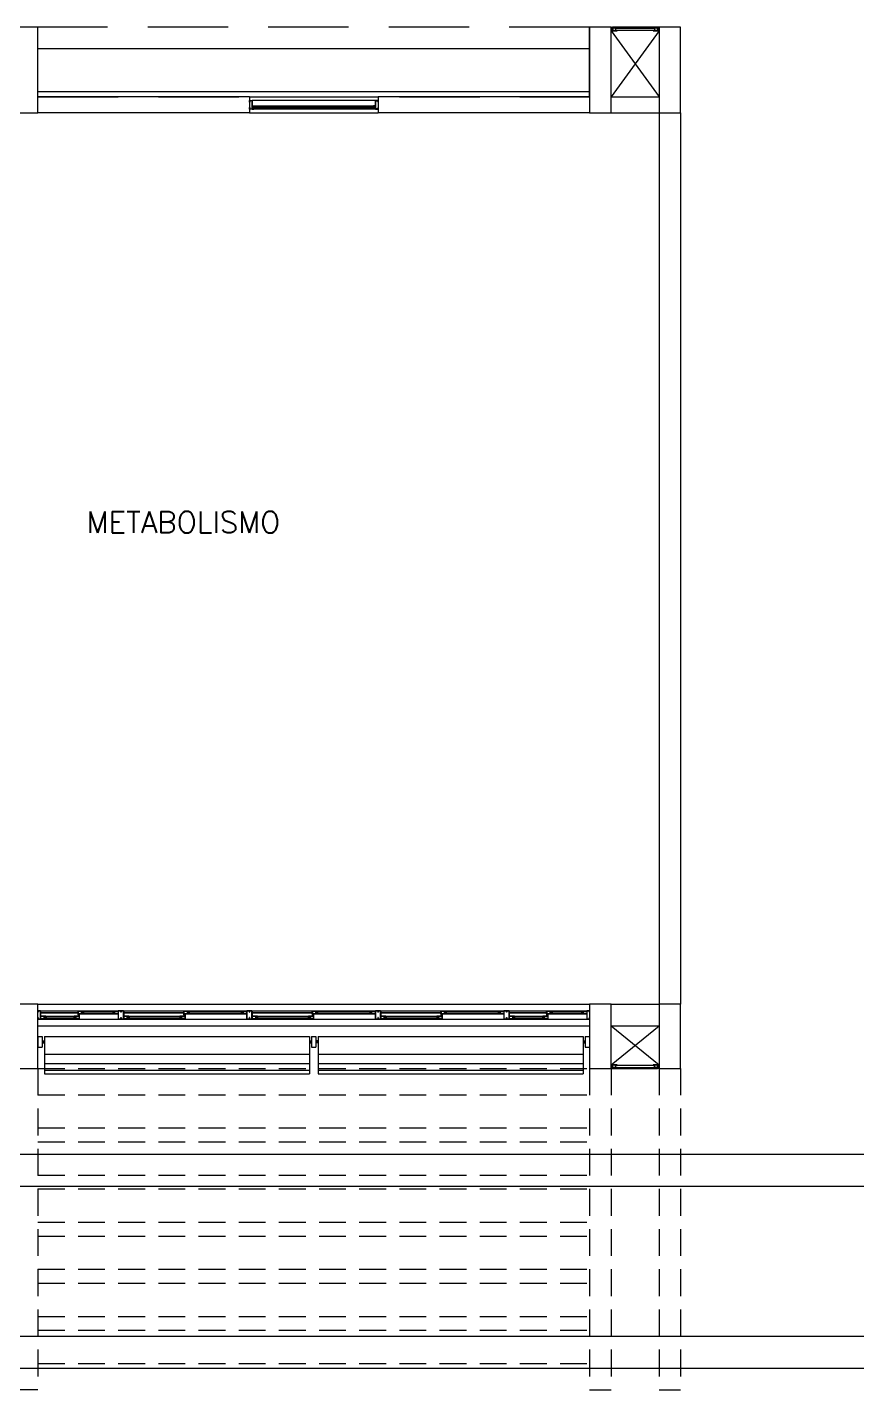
# Model space of a CAD drawing. Header units: millimetres. Extents: x 2801 to 3319, y 1187 to 1422.
# Drawn here: x 3082.27 to 3090.02, y 1310.75 to 1323.47 of the extents above; entities that cross this region are included whole.
import ezdxf

# ---------------------------------------------------------------- set-up
doc = ezdxf.new("R2010")
doc.units = ezdxf.units.MM
doc.linetypes.add('DASHDOT2', pattern=[0.5, 0.25, -0.125, 0, -0.125])
doc.linetypes.add('HIDDEN', pattern=[0.375, 0.25, -0.125])
for name, color, linetype in [('AR-ALV', 2, 'Continuous'), ('AR-BRISES', 1, 'Continuous'), ('AR-CALÇADA', 1, 'Continuous'), ('AR-CORRIMAO-V', 2, 'Continuous'), ('AR-DASH', 1, 'DASHDOT2'), ('AR-ESCADA', 2, 'Continuous'), ('AR-ESQ', 1, 'Continuous'), ('AR-ESTC', 3, 'Continuous'), ('AR-PEITORIL', 1, 'Continuous'), ('AR-PERGOLAPROJ', 1, 'HIDDEN'), ('AR-PISO', 1, 'Continuous'), ('ar-podotactil', 1, 'Continuous'), ('AR-PROJ', 1, 'HIDDEN'), ('AR-SHAFT', 1, 'Continuous'), ('AR-TXTCONG', 2, 'Continuous'), ('BR-LINHAS', 1, 'Continuous'), ('BR-MONTANTE', 242, 'Continuous'), ('BR-PAINEL', 1, 'Continuous'), ('BR-SUPORTE', 1, 'Continuous'), ('DT-ESQ-BAGUETE-C', 2, 'Continuous'), ('DT-ESQ-BAGUETE-V', 1, 'Continuous'), ('DT-ESQ-CHAPA DOBRADA-V', 1, 'Continuous'), ('DT-ESQ-MARCO-V', 1, 'Continuous'), ('DT-ESQ-PERFIL CADEIRA-C', 2, 'Continuous'), ('DT-ESQ-PERFIL CADEIRA-V', 1, 'Continuous'), ('DT-ESQ-PERFIL U SIMPLES-C', 2, 'Continuous'), ('DT-ESQ-PERFIL U-C', 2, 'Continuous'), ('DT-ESQ-PERFIL U-V', 1, 'Continuous'), ('DT-ESQ-VENEZIANA-C', 2, 'Continuous'), ('DT-ESQ-VENEZIANA-V', 2, 'Continuous'), ('DT-ESQ-VIDRO-C', 2, 'Continuous'), ('PG-PROJ', 1, 'HIDDEN'), ('TEXTO', 2, 'Continuous')]:
    doc.layers.add(name, color=color, linetype=linetype)
doc.styles.get("Standard").update_dxf_attribs({"font": 'arial.ttf'})
doc.styles.add('UNB-100', font='simplex.shx', dxfattribs={"height": 0.2})

# ---------------------------------------------------------------- blocks, each defined once
blk = doc.blocks.new('EF40-P')
at = {"layer": 'DT-ESQ-BAGUETE-C', "color": 2, "ltscale": 0.1}
for points in [[(0.073, -0.125), (0.06, -0.125), (0.06, -0.124), (0.073, -0.124, 0.414214), (0.073, -0.123), (0.073, -0.112, 0.414214), (0.073, -0.112), (0.06, -0.112), (0.06, -0.11), (0.073, -0.11, -0.414214), (0.075, -0.112), (0.075, -0.124, -0.414214)], [(0.339, -0.125), (0.352, -0.125), (0.352, -0.124), (0.34, -0.124, -0.414214), (0.339, -0.123), (0.339, -0.112, -0.414214), (0.34, -0.112), (0.352, -0.112), (0.352, -0.11), (0.339, -0.11, 0.414214), (0.337, -0.112), (0.337, -0.124, 0.414214)], [(0.422, -0.08), (0.409, -0.08), (0.409, -0.079), (0.422, -0.079, 0.414214), (0.422, -0.078), (0.422, -0.067, 0.414214), (0.422, -0.067), (0.409, -0.067), (0.409, -0.065), (0.422, -0.065, -0.414214), (0.424, -0.067), (0.424, -0.079, -0.414214)], [(0.702, -0.08), (0.715, -0.08), (0.715, -0.079), (0.702, -0.079, -0.414214), (0.702, -0.078), (0.702, -0.067, -0.414214), (0.702, -0.067), (0.715, -0.067), (0.715, -0.065), (0.702, -0.065, 0.414214), (0.7, -0.067), (0.7, -0.079, 0.414214)], [(0.848, -0.125), (0.835, -0.125), (0.835, -0.124), (0.848, -0.124, 0.414214), (0.848, -0.123), (0.848, -0.112, 0.414214), (0.848, -0.112), (0.835, -0.112), (0.835, -0.11), (0.848, -0.11, -0.414214), (0.85, -0.112), (0.85, -0.124, -0.414214)], [(1.326, -0.125), (1.34, -0.125), (1.34, -0.124), (1.327, -0.124, -0.414214), (1.326, -0.123), (1.326, -0.112, -0.414214), (1.327, -0.112), (1.34, -0.112), (1.34, -0.11), (1.326, -0.11, 0.414214), (1.325, -0.112), (1.325, -0.124, 0.414214)], [(1.41, -0.08), (1.396, -0.08), (1.396, -0.079), (1.409, -0.079, 0.414214), (1.41, -0.078), (1.41, -0.067, 0.414214), (1.409, -0.067), (1.396, -0.067), (1.396, -0.065), (1.41, -0.065, -0.414214), (1.411, -0.067), (1.411, -0.079, -0.414214)], [(1.901, -0.08), (1.915, -0.08), (1.915, -0.079), (1.902, -0.079, -0.414214), (1.901, -0.078), (1.901, -0.067, -0.414214), (1.902, -0.067), (1.915, -0.067), (1.915, -0.065), (1.901, -0.065, 0.414214), (1.9, -0.067), (1.9, -0.079, 0.414214)], [(2.048, -0.125), (2.035, -0.125), (2.035, -0.124), (2.048, -0.124, 0.414214), (2.048, -0.123), (2.048, -0.112, 0.414214), (2.048, -0.112), (2.035, -0.112), (2.035, -0.11), (2.048, -0.11, -0.414214), (2.05, -0.112), (2.05, -0.124, -0.414214)], [(2.526, -0.125), (2.54, -0.125), (2.54, -0.124), (2.527, -0.124, -0.414214), (2.526, -0.123), (2.526, -0.112, -0.414214), (2.527, -0.112), (2.54, -0.112), (2.54, -0.11), (2.526, -0.11, 0.414214), (2.525, -0.112), (2.525, -0.124, 0.414214)], [(2.61, -0.08), (2.596, -0.08), (2.596, -0.079), (2.609, -0.079, 0.414214), (2.61, -0.078), (2.61, -0.067, 0.414214), (2.609, -0.067), (2.596, -0.067), (2.596, -0.065), (2.61, -0.065, -0.414214), (2.611, -0.067), (2.611, -0.079, -0.414214)], [(3.101, -0.08), (3.115, -0.08), (3.115, -0.079), (3.102, -0.079, -0.414214), (3.101, -0.078), (3.101, -0.067, -0.414214), (3.102, -0.067), (3.115, -0.067), (3.115, -0.065), (3.101, -0.065, 0.414214), (3.1, -0.067), (3.1, -0.079, 0.414214)], [(3.248, -0.125), (3.235, -0.125), (3.235, -0.124), (3.248, -0.124, 0.414214), (3.248, -0.123), (3.248, -0.112, 0.414214), (3.248, -0.112), (3.235, -0.112), (3.235, -0.11), (3.248, -0.11, -0.414214), (3.25, -0.112), (3.25, -0.124, -0.414214)], [(3.726, -0.125), (3.74, -0.125), (3.74, -0.124), (3.727, -0.124, -0.414214), (3.726, -0.123), (3.726, -0.112, -0.414214), (3.727, -0.112), (3.74, -0.112), (3.74, -0.11), (3.726, -0.11, 0.414214), (3.725, -0.112), (3.725, -0.124, 0.414214)], [(3.81, -0.08), (3.796, -0.08), (3.796, -0.079), (3.809, -0.079, 0.414214), (3.81, -0.078), (3.81, -0.067, 0.414214), (3.809, -0.067), (3.796, -0.067), (3.796, -0.065), (3.81, -0.065, -0.414214), (3.811, -0.067), (3.811, -0.079, -0.414214)], [(4.301, -0.08), (4.315, -0.08), (4.315, -0.079), (4.302, -0.079, -0.414214), (4.301, -0.078), (4.301, -0.067, -0.414214), (4.302, -0.067), (4.315, -0.067), (4.315, -0.065), (4.301, -0.065, 0.414214), (4.3, -0.067), (4.3, -0.079, 0.414214)], [(4.448, -0.125), (4.435, -0.125), (4.435, -0.124), (4.448, -0.124, 0.414214), (4.448, -0.123), (4.448, -0.112, 0.414214), (4.448, -0.112), (4.435, -0.112), (4.435, -0.11), (4.448, -0.11, -0.414214), (4.45, -0.112), (4.45, -0.124, -0.414214)], [(4.714, -0.125), (4.727, -0.125), (4.727, -0.124), (4.714, -0.124, -0.414214), (4.714, -0.123), (4.714, -0.112, -0.414214), (4.714, -0.112), (4.727, -0.112), (4.727, -0.11), (4.714, -0.11, 0.414214), (4.712, -0.112), (4.712, -0.124, 0.414214)], [(4.797, -0.08), (4.784, -0.08), (4.784, -0.079), (4.797, -0.079, 0.414214), (4.797, -0.078), (4.797, -0.067, 0.414214), (4.797, -0.067), (4.784, -0.067), (4.784, -0.065), (4.797, -0.065, -0.414214), (4.799, -0.067), (4.799, -0.079, -0.414214)], [(5.076, -0.08), (5.09, -0.08), (5.09, -0.079), (5.077, -0.079, -0.414214), (5.076, -0.078), (5.076, -0.067, -0.414214), (5.077, -0.067), (5.09, -0.067), (5.09, -0.065), (5.076, -0.065, 0.414214), (5.075, -0.067), (5.075, -0.079, 0.414214)]]:
    blk.add_lwpolyline(points, format="xyb", close=True, dxfattribs=at)
at = {"layer": 'DT-ESQ-BAGUETE-V', "color": 1, "ltscale": 0.1}
for p, q in [((0.073, -0.11), (0.339, -0.11)), ((0.848, -0.11), (1.326, -0.11)), ((2.048, -0.11), (2.526, -0.11)), ((3.248, -0.11), (3.726, -0.11)), ((4.448, -0.11), (4.714, -0.11))]:
    blk.add_line(p, q, dxfattribs=at)
at = {"layer": 'DT-ESQ-BAGUETE-V', "ltscale": 0.1}
for p, q in [((0.422, -0.065), (0.702, -0.065)), ((1.41, -0.065), (1.901, -0.065)), ((2.61, -0.065), (3.101, -0.065)), ((3.81, -0.065), (4.301, -0.065)), ((4.797, -0.065), (5.076, -0.065))]:
    blk.add_line(p, q, dxfattribs=at)
at = {"layer": 'DT-ESQ-CHAPA DOBRADA-V', "ltscale": 0.1}
for p, q in [((0.025, -0.077), (0.374, -0.077)), ((0.025, -0.08), (0.374, -0.08)), ((0.8, -0.077), (1.361, -0.077)), ((0.8, -0.08), (1.361, -0.08)), ((4.4, -0.077), (4.749, -0.077)), ((4.4, -0.08), (4.749, -0.08))]:
    blk.add_line(p, q, dxfattribs=at)
at = {"layer": 'DT-ESQ-CHAPA DOBRADA-V', "color": 1, "ltscale": 0.1}
for p, q in [((2, -0.077), (2.561, -0.077)), ((2, -0.08), (2.561, -0.08)), ((3.2, -0.077), (3.761, -0.077)), ((3.2, -0.08), (3.761, -0.08))]:
    blk.add_line(p, q, dxfattribs=at)
at = {"layer": 'DT-ESQ-PERFIL CADEIRA-C', "color": 2, "ltscale": 0.1}
for p, q in [((0.376, -0.088), (0.422, -0.088)), ((0.75, -0.088), (0.702, -0.088)), ((1.363, -0.088), (1.41, -0.088)), ((1.95, -0.088), (1.901, -0.088)), ((2.563, -0.088), (2.61, -0.088)), ((3.15, -0.088), (3.101, -0.088)), ((3.763, -0.088), (3.81, -0.088)), ((4.35, -0.088), (4.301, -0.088)), ((4.751, -0.088), (4.797, -0.088)), ((5.125, -0.088), (5.076, -0.088)), ((0.025, -0.134), (0.073, -0.134)), ((0.385, -0.134), (0.339, -0.134)), ((0.8, -0.134), (0.848, -0.134)), ((1.373, -0.134), (1.326, -0.134)), ((2, -0.134), (2.048, -0.134)), ((2.573, -0.134), (2.526, -0.134)), ((3.2, -0.134), (3.248, -0.134)), ((3.773, -0.134), (3.726, -0.134)), ((4.76, -0.134), (4.714, -0.134))]:
    blk.add_line(p, q, dxfattribs=at)
at = {"layer": 'DT-ESQ-PERFIL CADEIRA-C', "ltscale": 0.1}
blk.add_line((4.4, -0.134), (4.448, -0.134), dxfattribs=at)
at = {"layer": 'DT-ESQ-PERFIL CADEIRA-C', "color": 2, "ltscale": 0.1}
for points in [[(0.073, -0.135), (0.025, -0.135), (0.025, -0.134), (0.06, -0.134, -0.198912), (0.059, -0.133, -0.198913), (0.058, -0.132), (0.058, -0.112, 0.414214), (0.058, -0.112), (0.025, -0.112), (0.025, -0.11), (0.058, -0.11, -0.414214), (0.06, -0.112), (0.06, -0.124), (0.06, -0.125), (0.06, -0.132), (0.073, -0.132, -1)], [(0.339, -0.132, 1), (0.339, -0.135), (0.385, -0.135, 0.414214), (0.387, -0.133), (0.387, -0.112, 0.414214), (0.385, -0.11), (0.354, -0.11, 0.414214), (0.352, -0.112), (0.352, -0.132)], [(0.352, -0.134, 0.198913), (0.354, -0.133, 0.198913), (0.354, -0.132), (0.354, -0.112, -0.414214), (0.354, -0.112), (0.385, -0.112, -0.414214), (0.386, -0.112), (0.386, -0.133, -0.414214), (0.385, -0.134)], [(0.422, -0.087, -1), (0.422, -0.09), (0.376, -0.09, -0.414214), (0.374, -0.088), (0.374, -0.067, -0.414214), (0.376, -0.065), (0.407, -0.065, -0.414214), (0.409, -0.067), (0.409, -0.087)], [(0.409, -0.088, -0.198913), (0.408, -0.088, -0.198913), (0.407, -0.087), (0.407, -0.067, 0.414214), (0.407, -0.067), (0.376, -0.067, 0.414214), (0.375, -0.067), (0.375, -0.088, 0.414214), (0.376, -0.088)], [(0.702, -0.09), (0.75, -0.09), (0.75, -0.088), (0.715, -0.088, 0.198912), (0.716, -0.088, 0.198913), (0.716, -0.087), (0.716, -0.067, -0.414214), (0.717, -0.067), (0.75, -0.067), (0.75, -0.065), (0.716, -0.065, 0.414214), (0.715, -0.067), (0.715, -0.079), (0.715, -0.08), (0.715, -0.087), (0.702, -0.087, 1)], [(0.848, -0.135), (0.8, -0.135), (0.8, -0.134), (0.835, -0.134, -0.198912), (0.834, -0.133, -0.198913), (0.833, -0.132), (0.833, -0.112, 0.414214), (0.833, -0.112), (0.8, -0.112), (0.8, -0.11), (0.833, -0.11, -0.414214), (0.835, -0.112), (0.835, -0.124), (0.835, -0.125), (0.835, -0.132), (0.848, -0.132, -1)], [(1.326, -0.132, 1), (1.326, -0.135), (1.373, -0.135, 0.414214), (1.375, -0.133), (1.375, -0.112, 0.414214), (1.373, -0.11), (1.341, -0.11, 0.414214), (1.34, -0.112), (1.34, -0.132)], [(1.34, -0.134, 0.198913), (1.341, -0.133, 0.198913), (1.341, -0.132), (1.341, -0.112, -0.414214), (1.342, -0.112), (1.373, -0.112, -0.414214), (1.373, -0.112), (1.373, -0.133, -0.414214), (1.373, -0.134)], [(1.41, -0.087, -1), (1.41, -0.09), (1.363, -0.09, -0.414214), (1.361, -0.088), (1.361, -0.067, -0.414214), (1.363, -0.065), (1.395, -0.065, -0.414214), (1.396, -0.067), (1.396, -0.087)], [(1.396, -0.088, -0.198913), (1.395, -0.088, -0.198913), (1.395, -0.087), (1.395, -0.067, 0.414214), (1.394, -0.067), (1.363, -0.067, 0.414214), (1.363, -0.067), (1.363, -0.088, 0.414214), (1.363, -0.088)], [(1.901, -0.09), (1.95, -0.09), (1.95, -0.088), (1.915, -0.088, 0.198912), (1.916, -0.088, 0.198913), (1.916, -0.087), (1.916, -0.067, -0.414214), (1.917, -0.067), (1.95, -0.067), (1.95, -0.065), (1.916, -0.065, 0.414214), (1.915, -0.067), (1.915, -0.079), (1.915, -0.08), (1.915, -0.087), (1.901, -0.087, 1)], [(2.048, -0.135), (2, -0.135), (2, -0.134), (2.035, -0.134, -0.198912), (2.034, -0.133, -0.198913), (2.033, -0.132), (2.033, -0.112, 0.414214), (2.033, -0.112), (2, -0.112), (2, -0.11), (2.033, -0.11, -0.414214), (2.035, -0.112), (2.035, -0.124), (2.035, -0.125), (2.035, -0.132), (2.048, -0.132, -1)], [(2.526, -0.132, 1), (2.526, -0.135), (2.573, -0.135, 0.414214), (2.575, -0.133), (2.575, -0.112, 0.414214), (2.573, -0.11), (2.541, -0.11, 0.414214), (2.54, -0.112), (2.54, -0.132)], [(2.54, -0.134, 0.198913), (2.541, -0.133, 0.198913), (2.541, -0.132), (2.541, -0.112, -0.414214), (2.542, -0.112), (2.573, -0.112, -0.414214), (2.573, -0.112), (2.573, -0.133, -0.414214), (2.573, -0.134)], [(2.61, -0.087, -1), (2.61, -0.09), (2.563, -0.09, -0.414214), (2.561, -0.088), (2.561, -0.067, -0.414214), (2.563, -0.065), (2.595, -0.065, -0.414214), (2.596, -0.067), (2.596, -0.087)], [(2.596, -0.088, -0.198913), (2.595, -0.088, -0.198913), (2.595, -0.087), (2.595, -0.067, 0.414214), (2.594, -0.067), (2.563, -0.067, 0.414214), (2.563, -0.067), (2.563, -0.088, 0.414214), (2.563, -0.088)], [(3.101, -0.09), (3.15, -0.09), (3.15, -0.088), (3.115, -0.088, 0.198912), (3.116, -0.088, 0.198913), (3.116, -0.087), (3.116, -0.067, -0.414214), (3.117, -0.067), (3.15, -0.067), (3.15, -0.065), (3.116, -0.065, 0.414214), (3.115, -0.067), (3.115, -0.079), (3.115, -0.08), (3.115, -0.087), (3.101, -0.087, 1)], [(3.248, -0.135), (3.2, -0.135), (3.2, -0.134), (3.235, -0.134, -0.198912), (3.234, -0.133, -0.198913), (3.233, -0.132), (3.233, -0.112, 0.414214), (3.233, -0.112), (3.2, -0.112), (3.2, -0.11), (3.233, -0.11, -0.414214), (3.235, -0.112), (3.235, -0.124), (3.235, -0.125), (3.235, -0.132), (3.248, -0.132, -1)], [(3.726, -0.132, 1), (3.726, -0.135), (3.773, -0.135, 0.414214), (3.775, -0.133), (3.775, -0.112, 0.414214), (3.773, -0.11), (3.741, -0.11, 0.414214), (3.74, -0.112), (3.74, -0.132)], [(3.74, -0.134, 0.198913), (3.741, -0.133, 0.198913), (3.741, -0.132), (3.741, -0.112, -0.414214), (3.742, -0.112), (3.773, -0.112, -0.414214), (3.773, -0.112), (3.773, -0.133, -0.414214), (3.773, -0.134)], [(3.81, -0.087, -1), (3.81, -0.09), (3.763, -0.09, -0.414214), (3.761, -0.088), (3.761, -0.067, -0.414214), (3.763, -0.065), (3.795, -0.065, -0.414214), (3.796, -0.067), (3.796, -0.087)], [(3.796, -0.088, -0.198913), (3.795, -0.088, -0.198913), (3.795, -0.087), (3.795, -0.067, 0.414214), (3.794, -0.067), (3.763, -0.067, 0.414214), (3.763, -0.067), (3.763, -0.088, 0.414214), (3.763, -0.088)], [(4.301, -0.09), (4.35, -0.09), (4.35, -0.088), (4.315, -0.088, 0.198912), (4.316, -0.088, 0.198913), (4.316, -0.087), (4.316, -0.067, -0.414214), (4.317, -0.067), (4.35, -0.067), (4.35, -0.065), (4.316, -0.065, 0.414214), (4.315, -0.067), (4.315, -0.079), (4.315, -0.08), (4.315, -0.087), (4.301, -0.087, 1)], [(4.448, -0.135), (4.4, -0.135), (4.4, -0.134), (4.435, -0.134, -0.198912), (4.434, -0.133, -0.198913), (4.433, -0.132), (4.433, -0.112, 0.414214), (4.433, -0.112), (4.4, -0.112), (4.4, -0.11), (4.433, -0.11, -0.414214), (4.435, -0.112), (4.435, -0.124), (4.435, -0.125), (4.435, -0.132), (4.448, -0.132, -1)], [(4.714, -0.132, 1), (4.714, -0.135), (4.76, -0.135, 0.414214), (4.762, -0.133), (4.762, -0.112, 0.414214), (4.76, -0.11), (4.729, -0.11, 0.414214), (4.727, -0.112), (4.727, -0.132)], [(4.727, -0.134, 0.198913), (4.729, -0.133, 0.198913), (4.729, -0.132), (4.729, -0.112, -0.414214), (4.729, -0.112), (4.76, -0.112, -0.414214), (4.761, -0.112), (4.761, -0.133, -0.414214), (4.76, -0.134)], [(4.797, -0.087, -1), (4.797, -0.09), (4.751, -0.09, -0.414214), (4.749, -0.088), (4.749, -0.067, -0.414214), (4.751, -0.065), (4.782, -0.065, -0.414214), (4.784, -0.067), (4.784, -0.087)], [(4.784, -0.088, -0.198913), (4.783, -0.088, -0.198913), (4.782, -0.087), (4.782, -0.067, 0.414214), (4.782, -0.067), (4.751, -0.067, 0.414214), (4.75, -0.067), (4.75, -0.088, 0.414214), (4.751, -0.088)], [(5.076, -0.09), (5.125, -0.09), (5.125, -0.088), (5.09, -0.088, 0.198912), (5.091, -0.088, 0.198913), (5.091, -0.087), (5.091, -0.067, -0.414214), (5.092, -0.067), (5.125, -0.067), (5.125, -0.065), (5.091, -0.065, 0.414214), (5.09, -0.067), (5.09, -0.079), (5.09, -0.08), (5.09, -0.087), (5.076, -0.087, 1)]]:
    blk.add_lwpolyline(points, format="xyb", close=True, dxfattribs=at)
at = {"layer": 'DT-ESQ-PERFIL CADEIRA-V', "ltscale": 0.1}
for p, q in [((0.407, -0.09), (0.702, -0.09)), ((1.395, -0.09), (1.901, -0.09))]:
    blk.add_line(p, q, dxfattribs=at)
at = {"layer": 'DT-ESQ-PERFIL CADEIRA-V', "color": 1, "ltscale": 0.1}
for p, q in [((2.595, -0.09), (3.101, -0.09)), ((3.795, -0.09), (4.301, -0.09)), ((4.782, -0.09), (5.076, -0.09)), ((0.073, -0.135), (0.339, -0.135)), ((0.848, -0.135), (1.326, -0.135)), ((2.048, -0.135), (2.526, -0.135)), ((4.448, -0.135), (4.714, -0.135))]:
    blk.add_line(p, q, dxfattribs=at)
at = {"layer": 'DT-ESQ-PERFIL CADEIRA-V', "color": 2, "ltscale": 0.1}
blk.add_line((3.248, -0.135), (3.726, -0.135), dxfattribs=at)
at = {"layer": 'DT-ESQ-PERFIL U SIMPLES-C', "color": 2, "ltscale": 0.1}
for points in [[(0.376, -0.102), (0.384, -0.102), (0.384, -0.1), (0.376, -0.1, -0.414214), (0.375, -0.1), (0.375, -0.092, -0.414214), (0.376, -0.091), (0.384, -0.091), (0.384, -0.09), (0.376, -0.09, 0.414214), (0.374, -0.092), (0.374, -0.1, 0.414214)], [(0.385, -0.098), (0.378, -0.098), (0.378, -0.1), (0.385, -0.1, -0.414214), (0.386, -0.1), (0.386, -0.108, -0.414214), (0.385, -0.109), (0.378, -0.109), (0.378, -0.11), (0.385, -0.11, 0.414214), (0.387, -0.108), (0.387, -0.1, 0.414214)], [(1.363, -0.102), (1.371, -0.102), (1.371, -0.1), (1.363, -0.1, -0.414214), (1.363, -0.1), (1.363, -0.092, -0.414214), (1.363, -0.091), (1.371, -0.091), (1.371, -0.09), (1.363, -0.09, 0.414214), (1.361, -0.092), (1.361, -0.1, 0.414214)], [(1.373, -0.098), (1.365, -0.098), (1.365, -0.1), (1.373, -0.1, -0.414214), (1.373, -0.1), (1.373, -0.108, -0.414214), (1.373, -0.109), (1.365, -0.109), (1.365, -0.11), (1.373, -0.11, 0.414214), (1.375, -0.108), (1.375, -0.1, 0.414214)], [(2.563, -0.102), (2.571, -0.102), (2.571, -0.1), (2.563, -0.1, -0.414214), (2.563, -0.1), (2.563, -0.092, -0.414214), (2.563, -0.091), (2.571, -0.091), (2.571, -0.09), (2.563, -0.09, 0.414214), (2.561, -0.092), (2.561, -0.1, 0.414214)], [(2.573, -0.098), (2.565, -0.098), (2.565, -0.1), (2.573, -0.1, -0.414214), (2.573, -0.1), (2.573, -0.108, -0.414214), (2.573, -0.109), (2.565, -0.109), (2.565, -0.11), (2.573, -0.11, 0.414214), (2.575, -0.108), (2.575, -0.1, 0.414214)], [(3.763, -0.102), (3.771, -0.102), (3.771, -0.1), (3.763, -0.1, -0.414214), (3.763, -0.1), (3.763, -0.092, -0.414214), (3.763, -0.091), (3.771, -0.091), (3.771, -0.09), (3.763, -0.09, 0.414214), (3.761, -0.092), (3.761, -0.1, 0.414214)], [(3.773, -0.098), (3.765, -0.098), (3.765, -0.1), (3.773, -0.1, -0.414214), (3.773, -0.1), (3.773, -0.108, -0.414214), (3.773, -0.109), (3.765, -0.109), (3.765, -0.11), (3.773, -0.11, 0.414214), (3.775, -0.108), (3.775, -0.1, 0.414214)], [(4.751, -0.102), (4.759, -0.102), (4.759, -0.1), (4.751, -0.1, -0.414214), (4.75, -0.1), (4.75, -0.092, -0.414214), (4.751, -0.091), (4.759, -0.091), (4.759, -0.09), (4.751, -0.09, 0.414214), (4.749, -0.092), (4.749, -0.1, 0.414214)], [(4.76, -0.098), (4.752, -0.098), (4.752, -0.1), (4.76, -0.1, -0.414214), (4.761, -0.1), (4.761, -0.108, -0.414214), (4.76, -0.109), (4.752, -0.109), (4.752, -0.11), (4.76, -0.11, 0.414214), (4.762, -0.108), (4.762, -0.1, 0.414214)]]:
    blk.add_lwpolyline(points, format="xyb", close=True, dxfattribs=at)
at = {"layer": 'DT-ESQ-PERFIL U-C', "color": 2, "ltscale": 0.1}
for points in [[(0, -0.062, -0.414214), (0.001, -0.06), (0.023, -0.06, -0.414214), (0.025, -0.062), (0.025, -0.139, -0.414214), (0.023, -0.14), (0.001, -0.14, -0.414214), (0, -0.139), (0, -0.125), (0.001, -0.125), (0.001, -0.138, 0.414214), (0.002, -0.139), (0.023, -0.139, 0.414214), (0.023, -0.138), (0.023, -0.062, 0.414214), (0.023, -0.062), (0.002, -0.062, 0.414214), (0.001, -0.062), (0.001, -0.075), (0, -0.075)], [(0.775, -0.062, 0.414214), (0.773, -0.06), (0.751, -0.06, 0.414214), (0.75, -0.062), (0.75, -0.139, 0.414214), (0.751, -0.14), (0.773, -0.14, 0.414214), (0.775, -0.139), (0.775, -0.125), (0.773, -0.125), (0.773, -0.138, -0.414214), (0.773, -0.139), (0.752, -0.139, -0.414214), (0.751, -0.138), (0.751, -0.062, -0.414214), (0.752, -0.062), (0.773, -0.062, -0.414214), (0.773, -0.062), (0.773, -0.075), (0.775, -0.075)], [(0.775, -0.062, -0.414214), (0.776, -0.06), (0.798, -0.06, -0.414214), (0.8, -0.062), (0.8, -0.139, -0.414214), (0.798, -0.14), (0.776, -0.14, -0.414214), (0.775, -0.139), (0.775, -0.125), (0.776, -0.125), (0.776, -0.138, 0.414214), (0.777, -0.139), (0.798, -0.139, 0.414214), (0.798, -0.138), (0.798, -0.062, 0.414214), (0.798, -0.062), (0.777, -0.062, 0.414214), (0.776, -0.062), (0.776, -0.075), (0.775, -0.075)], [(1.975, -0.062, 0.414214), (1.973, -0.06), (1.951, -0.06, 0.414214), (1.95, -0.062), (1.95, -0.139, 0.414214), (1.951, -0.14), (1.973, -0.14, 0.414214), (1.975, -0.139), (1.975, -0.125), (1.973, -0.125), (1.973, -0.138, -0.414214), (1.973, -0.139), (1.952, -0.139, -0.414214), (1.951, -0.138), (1.951, -0.062, -0.414214), (1.952, -0.062), (1.973, -0.062, -0.414214), (1.973, -0.062), (1.973, -0.075), (1.975, -0.075)], [(1.975, -0.062, -0.414214), (1.976, -0.06), (1.998, -0.06, -0.414214), (2, -0.062), (2, -0.139, -0.414214), (1.998, -0.14), (1.976, -0.14, -0.414214), (1.975, -0.139), (1.975, -0.125), (1.976, -0.125), (1.976, -0.138, 0.414214), (1.977, -0.139), (1.998, -0.139, 0.414214), (1.998, -0.138), (1.998, -0.062, 0.414214), (1.998, -0.062), (1.977, -0.062, 0.414214), (1.976, -0.062), (1.976, -0.075), (1.975, -0.075)], [(3.175, -0.062, 0.414214), (3.173, -0.06), (3.151, -0.06, 0.414214), (3.15, -0.062), (3.15, -0.139, 0.414214), (3.151, -0.14), (3.173, -0.14, 0.414214), (3.175, -0.139), (3.175, -0.125), (3.173, -0.125), (3.173, -0.138, -0.414214), (3.173, -0.139), (3.152, -0.139, -0.414214), (3.151, -0.138), (3.151, -0.062, -0.414214), (3.152, -0.062), (3.173, -0.062, -0.414214), (3.173, -0.062), (3.173, -0.075), (3.175, -0.075)], [(3.175, -0.062, -0.414214), (3.176, -0.06), (3.198, -0.06, -0.414214), (3.2, -0.062), (3.2, -0.139, -0.414214), (3.198, -0.14), (3.176, -0.14, -0.414214), (3.175, -0.139), (3.175, -0.125), (3.176, -0.125), (3.176, -0.138, 0.414214), (3.177, -0.139), (3.198, -0.139, 0.414214), (3.198, -0.138), (3.198, -0.062, 0.414214), (3.198, -0.062), (3.177, -0.062, 0.414214), (3.176, -0.062), (3.176, -0.075), (3.175, -0.075)], [(4.375, -0.062, 0.414214), (4.373, -0.06), (4.351, -0.06, 0.414214), (4.35, -0.062), (4.35, -0.139, 0.414214), (4.351, -0.14), (4.373, -0.14, 0.414214), (4.375, -0.139), (4.375, -0.125), (4.373, -0.125), (4.373, -0.138, -0.414214), (4.373, -0.139), (4.352, -0.139, -0.414214), (4.351, -0.138), (4.351, -0.062, -0.414214), (4.352, -0.062), (4.373, -0.062, -0.414214), (4.373, -0.062), (4.373, -0.075), (4.375, -0.075)], [(4.375, -0.062, -0.414214), (4.376, -0.06), (4.398, -0.06, -0.414214), (4.4, -0.062), (4.4, -0.139, -0.414214), (4.398, -0.14), (4.376, -0.14, -0.414214), (4.375, -0.139), (4.375, -0.125), (4.376, -0.125), (4.376, -0.138, 0.414214), (4.377, -0.139), (4.398, -0.139, 0.414214), (4.398, -0.138), (4.398, -0.062, 0.414214), (4.398, -0.062), (4.377, -0.062, 0.414214), (4.376, -0.062), (4.376, -0.075), (4.375, -0.075)], [(5.15, -0.062, 0.414214), (5.148, -0.06), (5.126, -0.06, 0.414214), (5.125, -0.062), (5.125, -0.139, 0.414214), (5.126, -0.14), (5.148, -0.14, 0.414214), (5.15, -0.139), (5.15, -0.125), (5.148, -0.125), (5.148, -0.138, -0.414214), (5.148, -0.139), (5.127, -0.139, -0.414214), (5.126, -0.138), (5.126, -0.062, -0.414214), (5.127, -0.062), (5.148, -0.062, -0.414214), (5.148, -0.062), (5.148, -0.075), (5.15, -0.075)]]:
    blk.add_lwpolyline(points, format="xyb", close=True, dxfattribs=at)
at = {"layer": 'DT-ESQ-PERFIL U-V', "color": 1, "ltscale": 0.1}
for p, q in [((0.023, -0.06), (0.751, -0.06)), ((0.798, -0.06), (1.951, -0.06)), ((1.998, -0.06), (3.151, -0.06)), ((4.398, -0.06), (5.126, -0.06)), ((0.023, -0.14), (0.751, -0.14)), ((0.798, -0.14), (1.951, -0.14)), ((1.998, -0.14), (3.151, -0.14)), ((4.398, -0.14), (5.126, -0.14))]:
    blk.add_line(p, q, dxfattribs=at)
at = {"layer": 'DT-ESQ-PERFIL U-V', "ltscale": 0.1}
for p, q in [((3.198, -0.06), (4.351, -0.06)), ((3.198, -0.14), (4.351, -0.14))]:
    blk.add_line(p, q, dxfattribs=at)
at = {"layer": 'DT-ESQ-VIDRO-C', "ltscale": 0.1}
for points in [[(0.063, -0.13), (0.063, -0.127), (0.349, -0.127), (0.349, -0.13)], [(0.713, -0.085), (0.713, -0.082), (0.411, -0.082), (0.411, -0.085)], [(0.838, -0.13), (0.838, -0.127), (1.337, -0.127), (1.337, -0.13)], [(1.912, -0.085), (1.912, -0.082), (1.399, -0.082), (1.399, -0.085)], [(2.038, -0.13), (2.038, -0.127), (2.537, -0.127), (2.537, -0.13)], [(3.112, -0.085), (3.112, -0.082), (2.599, -0.082), (2.599, -0.085)], [(3.238, -0.13), (3.238, -0.127), (3.737, -0.127), (3.737, -0.13)], [(4.312, -0.085), (4.312, -0.082), (3.799, -0.082), (3.799, -0.085)], [(4.438, -0.13), (4.438, -0.127), (4.724, -0.127), (4.724, -0.13)], [(5.087, -0.085), (5.087, -0.082), (4.786, -0.082), (4.786, -0.085)]]:
    blk.add_lwpolyline(points, close=True, dxfattribs=at)
blk = doc.blocks.new('EF01-P')
at = {"layer": 'DT-ESQ-BAGUETE-C', "ltscale": 0.1}
for points in [[(0.002, 0.035), (0.015, 0.035), (0.015, 0.033), (0.002, 0.033), (0.002, 0.005), (0.015, 0.005), (0.015, 0.004), (0.002, 0.004, -0.414214), (0, 0.005), (0, 0.033, -0.414214)], [(0.448, 0.035), (0.435, 0.035), (0.435, 0.033), (0.448, 0.033), (0.448, 0.005), (0.435, 0.005), (0.435, 0.004), (0.448, 0.004, 0.414214), (0.45, 0.005), (0.45, 0.033, 0.414214)]]:
    blk.add_lwpolyline(points, format="xyb", close=True, dxfattribs=at)
at = {"layer": 'DT-ESQ-PERFIL CADEIRA-C', "color": 2, "ltscale": 0.1}
for points in [[(0.01, 0.002), (0.01, 0.003), (0.002, 0.003, 1), (0.002, 0), (0.015, 0, 0.414214), (0.016, 0.002), (0.016, 0.033), (0.043, 0.033)], [(0.407, 0.006), (0.432, 0.006), (0.432, 0.016), (0.433, 0.016), (0.433, 0.006, -0.414214), (0.432, 0.005), (0.407, 0.005), (0.394, 0.005, -1), (0.394, 0.008), (0.407, 0.008), (0.407, 0.02), (0.407, 0.032), (0.394, 0.032, -1), (0.394, 0.035), (0.407, 0.035), (0.433, 0.035, -0.414214), (0.435, 0.033), (0.435, 0.002), (0.448, 0.002)]]:
    blk.add_lwpolyline(points, format="xyb", dxfattribs=at)
at = {"layer": 'DT-ESQ-PERFIL CADEIRA-C', "ltscale": 0.1}
for points in [[(0.043, 0.006), (0.018, 0.006), (0.018, 0.016), (0.016, 0.016), (0.016, 0.006, 0.414214), (0.018, 0.005), (0.043, 0.005), (0.056, 0.005, 1), (0.056, 0.008), (0.043, 0.008), (0.043, 0.02), (0.043, 0.032), (0.056, 0.032, 1), (0.056, 0.035), (0.043, 0.035), (0.016, 0.035, 0.414214), (0.015, 0.033), (0.015, 0.002), (0.002, 0.002)], [(0.041, 0.02), (0.041, 0.032, -0.414214), (0.043, 0.033), (0.056, 0.033)], [(0.041, 0.02), (0.041, 0.008, 0.414214), (0.043, 0.006), (0.056, 0.006)], [(0.408, 0.02), (0.408, 0.032, 0.414214), (0.407, 0.033), (0.394, 0.033)], [(0.408, 0.02), (0.408, 0.008, -0.414214), (0.407, 0.006), (0.394, 0.006)], [(0.44, 0.002), (0.44, 0.003), (0.448, 0.003, -1), (0.448, 0), (0.435, 0, -0.414214), (0.433, 0.002), (0.433, 0.033), (0.407, 0.033)]]:
    blk.add_lwpolyline(points, format="xyb", dxfattribs=at)
at = {"layer": 'DT-ESQ-PERFIL CADEIRA-V', "ltscale": 0.1}
blk.add_line((0.015, 0), (0.435, 0), dxfattribs=at)
at = {"layer": 'DT-ESQ-VENEZIANA-C', "ltscale": 0.1}
for p, q in [((0.043, 0.011), (0.407, 0.011)), ((0.043, 0.009), (0.407, 0.009))]:
    blk.add_line(p, q, dxfattribs=at)
at = {"layer": 'DT-ESQ-VENEZIANA-V', "ltscale": 0.1}
blk.add_line((0.043, 0.031), (0.407, 0.031), dxfattribs=at)
blk = doc.blocks.new('ES-2P-2PAV-D')
at = {"layer": 'AR-CORRIMAO-V'}
for p, q in [((0, 0.8), (0, 0.8)), ((0, 0.8), (0, 0.75)), ((6.35, 0.8), (0, 0.8)), ((0, 0.8), (0, 0.75)), ((0, 0.8), (0, 0.8)), ((6.35, 0.8), (6.35, -1.993)), ((6.3, 0.75), (0, 0.75)), ((6.3, 0.75), (6.3, -2.023)), ((4.75, -0.75), (0, -0.75)), ((0, -0.95), (0, -0.75)), ((4.75, -0.75), (4.55, -0.75)), ((4.8, -0.875), (4.8, -0.75)), ((4.8, -2.83), (4.8, -0.875)), ((4.55, -0.95), (0, -0.95))]:
    blk.add_line(p, q, dxfattribs=at)
at = {"layer": 'AR-CORRIMAO-V', "color": 1}
blk.add_line((4.5, -3.875), (4.5, -0.95), dxfattribs=at)
at = {"layer": 'AR-CORRIMAO-V'}
blk.add_arc((4.775, -0.75), 0.025, 0, 180, dxfattribs=at)
at = {"layer": 'AR-DASH'}
for p, q in [((5.578, -2.445), (6.569, -1.865)), ((5.462, -2.571), (5.578, -2.393)), ((5.578, -2.393), (5.578, -2.445)), ((4.649, -2.906), (5.48, -2.491)), ((5.48, -2.491), (5.462, -2.571))]:
    blk.add_line(p, q, dxfattribs=at)
at = {"layer": 'AR-ESTC'}
for points in [[(4.55, -1.325), (4.55, -1.295), (4.55, -0.75), (4.75, -0.75), (4.75, -1.295), (4.75, -1.325), (4.75, -3.875), (4.55, -3.875)], [(2.75, -0.95), (2.95, -0.95), (2.95, -1.55), (2.75, -1.55)]]:
    blk.add_lwpolyline(points, close=True, dxfattribs=at)
at = {"layer": 'AR-PISO'}
blk.add_line((0, -0.75), (0, 0.75), dxfattribs=at)
at = {"layer": 'AR-PISO', "color": 2}
for p, q in [((4.8, -0.875), (6.3, -0.875)), ((4.8, -1.175), (6.3, -1.175)), ((4.8, -1.475), (6.3, -1.475)), ((4.8, -1.775), (6.3, -1.775)), ((4.8, -2.075), (6.21, -2.075)), ((4.8, -2.375), (5.697, -2.375)), ((4.8, -2.675), (5.111, -2.675))]:
    blk.add_line(p, q, dxfattribs=at)
at = {"layer": 'AR-PROJ'}
for p, q in [((2.95, -0.95), (2.95, -5.575)), ((3, -0.95), (3, -5.525)), ((4.5, -1.175), (3, -1.175)), ((4.5, -1.475), (3, -1.475)), ((4.5, -1.775), (3, -1.775)), ((6.3, -2.023), (6.3, -5.525)), ((6.35, -1.993), (6.35, -5.575)), ((4.5, -2.075), (3, -2.075)), ((6.21, -2.075), (6.3, -2.075)), ((4.5, -2.375), (3, -2.375)), ((5.697, -2.375), (6.3, -2.375)), ((4.5, -2.675), (3, -2.675)), ((5.111, -2.675), (6.3, -2.675)), ((4.8, -3.875), (4.8, -2.83)), ((4.5, -2.975), (3, -2.975)), ((4.8, -2.975), (6.3, -2.975)), ((4.5, -3.275), (3, -3.275)), ((4.8, -3.275), (6.3, -3.275)), ((4.5, -3.575), (3, -3.575)), ((4.8, -3.575), (6.3, -3.575)), ((4.5, -3.875), (3, -3.875)), ((4.5, -3.875), (4.5, -4)), ((4.55, -3.875), (4.55, -4)), ((4.75, -3.875), (4.75, -4)), ((4.8, -3.875), (4.8, -4)), ((4.8, -3.875), (6.3, -3.875)), ((6.35, -5.575), (2.95, -5.575)), ((6.3, -5.525), (3, -5.525))]:
    blk.add_line(p, q, dxfattribs=at)
for centre in [(4.525, -4), (4.775, -4)]:
    blk.add_arc(centre, 0.025, 180, 0, dxfattribs=at)
at = {"layer": 'AR-TXTCONG', "char_height": 0.12}
for s, insert, attachment_point in [('{\\fArial|b0|i0|c0|p34;limite do piso}', (2.965, 0.693), 1), ('{\\fArial|b0|i0|c0|p34;SOBE\\P(GAL. TÉC.)}', (5.65, 0.203), 3), ('{\\fArial|b0|i0|c0|p34;23}', (6.059, -0.692), 1), ('{\\fArial|b0|i0|c0|p34;44}', (4.257, -0.964), 1), ('{\\fArial|b0|i0|c0|p34;24}', (6.059, -0.992), 1), ('{\\fArial|b0|i0|c0|p34;43}', (4.257, -1.264), 1), ('{\\fArial|b0|i0|c0|p34;25}', (6.059, -1.292), 1), ('{\\fArial|b0|i0|c0|p34;42}', (4.257, -1.564), 1), ('{\\fArial|b0|i0|c0|p34;26}', (6.059, -1.592), 1), ('{\\fArial|b0|i0|c0|p34;41}', (4.257, -1.864), 1), ('{\\fArial|b0|i0|c0|p34;27}', (6.059, -1.892), 1), ('{\\fArial|b0|i0|c0|p34;40}', (4.257, -2.164), 1), ('{\\fArial|b0|i0|c0|p34;28}', (6.059, -2.192), 1), ('{\\fArial|b0|i0|c0|p34;39}', (4.257, -2.464), 1), ('{\\fArial|b0|i0|c0|p34;29}', (6.059, -2.492), 1), ('{\\fArial|b0|i0|c0|p34;38}', (4.257, -2.764), 1), ('{\\fArial|b0|i0|c0|p34;30}', (6.059, -2.792), 1), ('{\\fArial|b0|i0|c0|p34;37}', (4.257, -3.064), 1), ('{\\fArial|b0|i0|c0|p34;31}', (6.059, -3.092), 1), ('{\\fArial|b0|i0|c0|p34;36}', (4.257, -3.364), 1), ('{\\fArial|b0|i0|c0|p34;32}', (6.059, -3.392), 1), ('{\\fArial|b0|i0|c0|p34;35}', (4.257, -3.664), 1), ('{\\fArial|b0|i0|c0|p34;33}', (6.059, -3.692), 1), ('{\\fArial|b0|i0|c0|p34;34}', (4.257, -3.964), 1)]:
    blk.add_mtext(s, dxfattribs=dict(at, insert=insert, attachment_point=attachment_point))
blk = doc.blocks.new('BR-MODULO1')
at = {"layer": 'BR-LINHAS'}
for p, q in [((0.06, -0.265), (2.535, -0.265)), ((0.06, -0.352), (2.535, -0.352)), ((2.615, -0.265), (5.09, -0.265)), ((2.615, -0.352), (5.09, -0.352)), ((0.06, -0.415), (2.535, -0.415)), ((2.615, -0.415), (5.09, -0.415))]:
    blk.add_line(p, q, dxfattribs=at)
at = {"layer": 'BR-MONTANTE'}
for p, q in [((0, -0.1), (0, -0.2)), ((0, -0.1), (0.04, -0.1)), ((0.04, -0.1), (0.04, -0.2)), ((2.555, -0.1), (2.595, -0.1)), ((2.555, -0.1), (2.555, -0.2)), ((2.595, -0.1), (2.595, -0.2)), ((5.11, -0.1), (5.11, -0.2)), ((5.11, -0.1), (5.15, -0.1)), ((5.15, -0.1), (5.15, -0.2)), ((0, -0.2), (0.04, -0.2)), ((2.555, -0.2), (2.595, -0.2)), ((5.11, -0.2), (5.15, -0.2))]:
    blk.add_line(p, q, dxfattribs=at)
at = {"layer": 'BR-PAINEL'}
for p, q in [((0.06, -0.1), (2.535, -0.1)), ((0.06, -0.1), (0.06, -0.45)), ((2.535, -0.1), (2.535, -0.45)), ((2.615, -0.1), (2.615, -0.45)), ((2.615, -0.1), (5.09, -0.1)), ((5.09, -0.1), (5.09, -0.45)), ((0.06, -0.45), (2.535, -0.45)), ((2.615, -0.45), (5.09, -0.45))]:
    blk.add_line(p, q, dxfattribs=at)
at = {"layer": 'BR-SUPORTE'}
for p, q in [((0.04, -0.14), (0.06, -0.14)), ((0.04, -0.16), (0.06, -0.16)), ((0.05, -0.14), (0.05, -0.16)), ((2.535, -0.14), (2.555, -0.14)), ((2.535, -0.16), (2.555, -0.16)), ((2.545, -0.14), (2.545, -0.16)), ((2.615, -0.14), (2.595, -0.14)), ((2.615, -0.16), (2.595, -0.16)), ((2.605, -0.14), (2.605, -0.16)), ((5.09, -0.14), (5.11, -0.14)), ((5.09, -0.16), (5.11, -0.16)), ((5.1, -0.14), (5.1, -0.16))]:
    blk.add_line(p, q, dxfattribs=at)
blk = doc.blocks.new('PG-MODULO1-PJ-B')
at = {"layer": 'PG-PROJ'}
for p, q in [((0, 0), (0, -3)), ((5.55, 0), (5.55, -3)), ((0.2, 0), (5.35, 0)), ((0.2, 0), (0.2, -3)), ((5.35, 0), (5.35, -3)), ((0.2, -0.245), (5.35, -0.245)), ((0.2, -0.555), (5.35, -0.555)), ((0.2, -0.685), (5.35, -0.685)), ((0.2, -0.995), (5.35, -0.995)), ((0.2, -1.125), (5.35, -1.125)), ((0.2, -1.435), (5.35, -1.435)), ((0.2, -1.565), (5.35, -1.565)), ((0.2, -1.875), (5.35, -1.875)), ((0.2, -2.005), (5.35, -2.005)), ((0.2, -2.315), (5.35, -2.315)), ((0.2, -2.445), (5.35, -2.445)), ((0.2, -2.755), (5.35, -2.755)), ((0.2, -3), (0, -3)), ((5.35, -3), (5.55, -3))]:
    blk.add_line(p, q, dxfattribs=at)
blk = doc.blocks.new('EF05B-P')
at = {"layer": 'DT-ESQ-BAGUETE-C', "ltscale": 0.1}
for points in [[(0.039, -0.05), (0.0255, -0.05), (0.0255, -0.0485), (0.039, -0.0485), (0.039, -0.0365), (0.0255, -0.0365), (0.0255, -0.035), (0.039, -0.035, -0.4142136), (0.0405, -0.0365), (0.0405, -0.0485, -0.4142136)], [(1.161, -0.05), (1.1745, -0.05), (1.1745, -0.0485), (1.161, -0.0485), (1.161, -0.0365), (1.1745, -0.0365), (1.1745, -0.035), (1.161, -0.035, 0.4142136), (1.1595, -0.0365), (1.1595, -0.0485, 0.4142136)]]:
    blk.add_lwpolyline(points, format="xyb", close=True, dxfattribs=at)
at = {"layer": 'DT-ESQ-BAGUETE-V', "ltscale": 0.1}
blk.add_line((1.161, -0.05), (0.039, -0.05), dxfattribs=at)
at = {"layer": 'DT-ESQ-CHAPA DOBRADA-V', "ltscale": 0.1}
blk.add_line((1.16, -0.067), (0.04, -0.067), dxfattribs=at)
at = {"layer": 'DT-ESQ-MARCO-V', "ltscale": 0.1}
for p, q in [((0.0235, -0.035), (1.1765, -0.035)), ((0.0235, -0.115), (1.1765, -0.115))]:
    blk.add_line(p, q, dxfattribs=at)
at = {"layer": 'DT-ESQ-PERFIL U-C', "ltscale": 0.1}
for points in [[(0.025, -0.0655), (0.025, -0.0655, 0.4142136), (0.0235, -0.067), (0.0235, -0.1135), (0.0015, -0.1135), (0.0015, -0.1), (0, -0.1), (0, -0.1135, 0.4142136), (0.0015, -0.115), (0.0235, -0.115, 0.4142136), (0.025, -0.1135), (0.025, -0.067), (0.04, -0.067, 1), (0.04, -0.064), (0.025, -0.064), (0.025, -0.0365, 0.4142136), (0.0235, -0.035), (0.0015, -0.035, 0.4142136), (0, -0.0365), (0, -0.05), (0.0015, -0.05), (0.0015, -0.0365), (0.0235, -0.0365), (0.0235, -0.064, 0.4142136), (0.025, -0.0655), (0.04, -0.0655)], [(1.175, -0.0655), (1.175, -0.0655, -0.4142136), (1.1765, -0.067), (1.1765, -0.1135), (1.1985, -0.1135), (1.1985, -0.1), (1.2, -0.1), (1.2, -0.1135, -0.4142136), (1.1985, -0.115), (1.1765, -0.115, -0.4142136), (1.175, -0.1135), (1.175, -0.067), (1.16, -0.067, -1), (1.16, -0.064), (1.175, -0.064), (1.175, -0.0365, -0.4142136), (1.1765, -0.035), (1.1985, -0.035, -0.4142136), (1.2, -0.0365), (1.2, -0.05), (1.1985, -0.05), (1.1985, -0.0365), (1.1765, -0.0365), (1.1765, -0.064, -0.4142136), (1.175, -0.0655), (1.16, -0.0655)]]:
    blk.add_lwpolyline(points, format="xyb", dxfattribs=at)
at = {"layer": 'DT-ESQ-VIDRO-C', "ltscale": 0.1}
blk.add_lwpolyline([(0.027, -0.062), (0.027, -0.052), (1.173, -0.052), (1.173, -0.062)], close=True, dxfattribs=at)
blk = doc.blocks.new('EF01C-P')
at = {"layer": 'DT-ESQ-BAGUETE-C', "ltscale": 0.1}
for points in [[(0.002, 0.035), (0.015, 0.035), (0.015, 0.033), (0.002, 0.033), (0.002, 0.005), (0.015, 0.005), (0.015, 0.004), (0.002, 0.004, -0.414214), (0, 0.005), (0, 0.033, -0.414214)], [(0.448, 0.035), (0.435, 0.035), (0.435, 0.033), (0.448, 0.033), (0.448, 0.005), (0.435, 0.005), (0.435, 0.004), (0.448, 0.004, 0.414214), (0.45, 0.005), (0.45, 0.033, 0.414214)]]:
    blk.add_lwpolyline(points, format="xyb", close=True, dxfattribs=at)
at = {"layer": 'DT-ESQ-PERFIL CADEIRA-C', "ltscale": 0.1}
for points in [[(0.01, 0.002), (0.01, 0.003), (0.002, 0.003, 1), (0.002, 0), (0.015, 0, 0.414214), (0.016, 0.002), (0.016, 0.033), (0.043, 0.033)], [(0.043, 0.006), (0.018, 0.006), (0.018, 0.016), (0.016, 0.016), (0.016, 0.006, 0.414214), (0.018, 0.005), (0.043, 0.005), (0.056, 0.005, 1), (0.056, 0.008), (0.043, 0.008), (0.043, 0.02), (0.043, 0.032), (0.056, 0.032, 1), (0.056, 0.035), (0.043, 0.035), (0.016, 0.035, 0.414214), (0.015, 0.033), (0.015, 0.002), (0.002, 0.002)], [(0.041, 0.02), (0.041, 0.032, -0.414214), (0.043, 0.033), (0.056, 0.033)], [(0.041, 0.02), (0.041, 0.008, 0.414214), (0.043, 0.006), (0.056, 0.006)], [(0.407, 0.006), (0.432, 0.006), (0.432, 0.016), (0.433, 0.016), (0.433, 0.006, -0.414214), (0.432, 0.005), (0.407, 0.005), (0.394, 0.005, -1), (0.394, 0.008), (0.407, 0.008), (0.407, 0.02), (0.407, 0.032), (0.394, 0.032, -1), (0.394, 0.035), (0.407, 0.035), (0.433, 0.035, -0.414214), (0.435, 0.033), (0.435, 0.002), (0.448, 0.002)], [(0.408, 0.02), (0.408, 0.032, 0.414214), (0.407, 0.033), (0.394, 0.033)], [(0.408, 0.02), (0.408, 0.008, -0.414214), (0.407, 0.006), (0.394, 0.006)], [(0.44, 0.002), (0.44, 0.003), (0.448, 0.003, -1), (0.448, 0), (0.435, 0, -0.414214), (0.433, 0.002), (0.433, 0.033), (0.407, 0.033)]]:
    blk.add_lwpolyline(points, format="xyb", dxfattribs=at)
at = {"layer": 'DT-ESQ-PERFIL CADEIRA-V', "ltscale": 0.1}
blk.add_line((0.015, 0), (0.435, 0), dxfattribs=at)
at = {"layer": 'DT-ESQ-VENEZIANA-C', "ltscale": 0.1}
for p, q in [((0.043, 0.011), (0.407, 0.011)), ((0.043, 0.009), (0.407, 0.009))]:
    blk.add_line(p, q, dxfattribs=at)
at = {"layer": 'DT-ESQ-VENEZIANA-V', "ltscale": 0.1}
blk.add_line((0.043, 0.031), (0.407, 0.031), dxfattribs=at)

msp = doc.modelspace()

# ---------------------------------------------------------------- linework, layer by layer
at = {"layer": 'AR-ALV'}
for p, q in [((3084.35, 1322.825), (3082.375, 1322.825)), ((3084.35, 1322.825), (3084.35, 1322.675)), ((3087.525, 1322.825), (3085.55, 1322.825)), ((3085.55, 1322.825), (3085.55, 1322.675)), ((3087.725, 1322.825), (3088.175, 1322.825)), ((3084.35, 1322.675), (3082.375, 1322.675)), ((3087.525, 1322.675), (3085.55, 1322.675)), ((3087.725, 1322.675), (3088.175, 1322.675)), ((3088.175, 1322.675), (3088.175, 1314.35)), ((3088.375, 1322.675), (3088.375, 1314.35)), ((3087.725, 1314.35), (3088.175, 1314.35)), ((3087.725, 1314.15), (3088.175, 1314.15))]:
    msp.add_line(p, q, dxfattribs=at)
at = {"layer": 'AR-CALÇADA'}
msp.add_line((3042.1, 1312.95), (3116.525, 1312.95), dxfattribs=at)
at = {"layer": 'AR-ESQ'}
for p, q in [((3084.35, 1322.825), (3085.55, 1322.825)), ((3084.35, 1322.675), (3085.55, 1322.675))]:
    msp.add_line(p, q, dxfattribs=at)
at = {"layer": 'AR-ESTC'}
for points in [[(3082.375, 1322.675), (3082.375, 1323.475), (3082.175, 1323.475), (3082.175, 1322.675)], [(3087.725, 1322.675), (3087.725, 1323.475), (3087.525, 1323.475), (3087.525, 1322.675)], [(3088.375, 1322.675), (3088.375, 1323.475), (3088.175, 1323.475), (3088.175, 1322.675)], [(3082.375, 1313.75), (3082.375, 1314.35), (3082.175, 1314.35), (3082.175, 1313.75)], [(3087.725, 1313.75), (3087.725, 1314.35), (3087.525, 1314.35), (3087.525, 1313.75)], [(3088.375, 1313.75), (3088.375, 1314.35), (3088.175, 1314.35), (3088.175, 1313.75)]]:
    msp.add_lwpolyline(points, close=True, dxfattribs=at)
at = {"layer": 'AR-PEITORIL'}
for p, q in [((3082.375, 1314.35), (3087.525, 1314.35)), ((3082.375, 1314.15), (3087.525, 1314.15))]:
    msp.add_line(p, q, dxfattribs=at)
at = {"layer": 'AR-PERGOLAPROJ'}
for p, q in [((3088.173, 1313.75), (3088.173, 1310.75)), ((3088.375, 1313.75), (3088.375, 1310.75)), ((3088.173, 1310.75), (3088.375, 1310.75))]:
    msp.add_line(p, q, dxfattribs=at)
at = {"layer": 'ar-podotactil'}
for p, q in [((3041.1, 1312.65), (3118.925, 1312.65)), ((3041.1, 1311.25), (3117.325, 1311.25)), ((3041.1, 1310.95), (3117.025, 1310.95))]:
    msp.add_line(p, q, dxfattribs=at)
at = {"layer": 'AR-PROJ', "ltscale": 3}
msp.add_lwpolyline([(3046.375, 1322.825), (3087.525, 1322.825), (3087.525, 1323.475), (3046.375, 1323.475)], close=True, dxfattribs=at)
at = {"layer": 'AR-SHAFT'}
for p, q in [((3087.725, 1323.441), (3088.175, 1322.825)), ((3088.173, 1323.44), (3087.725, 1322.825)), ((3082.375, 1323.275), (3087.525, 1323.275)), ((3082.375, 1322.875), (3087.525, 1322.875)), ((3087.725, 1313.783), (3088.175, 1314.15)), ((3087.725, 1314.15), (3088.173, 1313.785))]:
    msp.add_line(p, q, dxfattribs=at)

# ---------------------------------------------------------------- block references
at = {"layer": 'AR-BRISES'}
msp.add_blockref('BR-MODULO1', (3082.375, 1314.15), dxfattribs=at)
at = {"layer": 'AR-ESCADA'}
msp.add_blockref('ES-2P-2PAV-D', (3088.375, 1324.875), dxfattribs=at)
at = {"layer": 'AR-ESQ', "rotation": 180}
for name, p in [('EF01-P', (3088.175, 1323.475)), ('EF05B-P', (3085.55, 1322.675))]:
    msp.add_blockref(name, p, dxfattribs=at)
at = {"layer": 'AR-ESQ'}
for name, p in [('EF40-P', (3082.375, 1314.35)), ('EF01C-P', (3087.725, 1313.75))]:
    msp.add_blockref(name, p, dxfattribs=at)
at = {"layer": 'AR-PERGOLAPROJ'}
msp.add_blockref('PG-MODULO1-PJ-B', (3082.175, 1313.75), dxfattribs=at)

# ---------------------------------------------------------------- texts
at = {"layer": 'TEXTO', "style": 'UNB-100'}
msp.add_text('METABOLISMO', height=0.2, dxfattribs=at).set_placement((3082.829, 1318.752))

doc.saveas('drawing.dxf')
